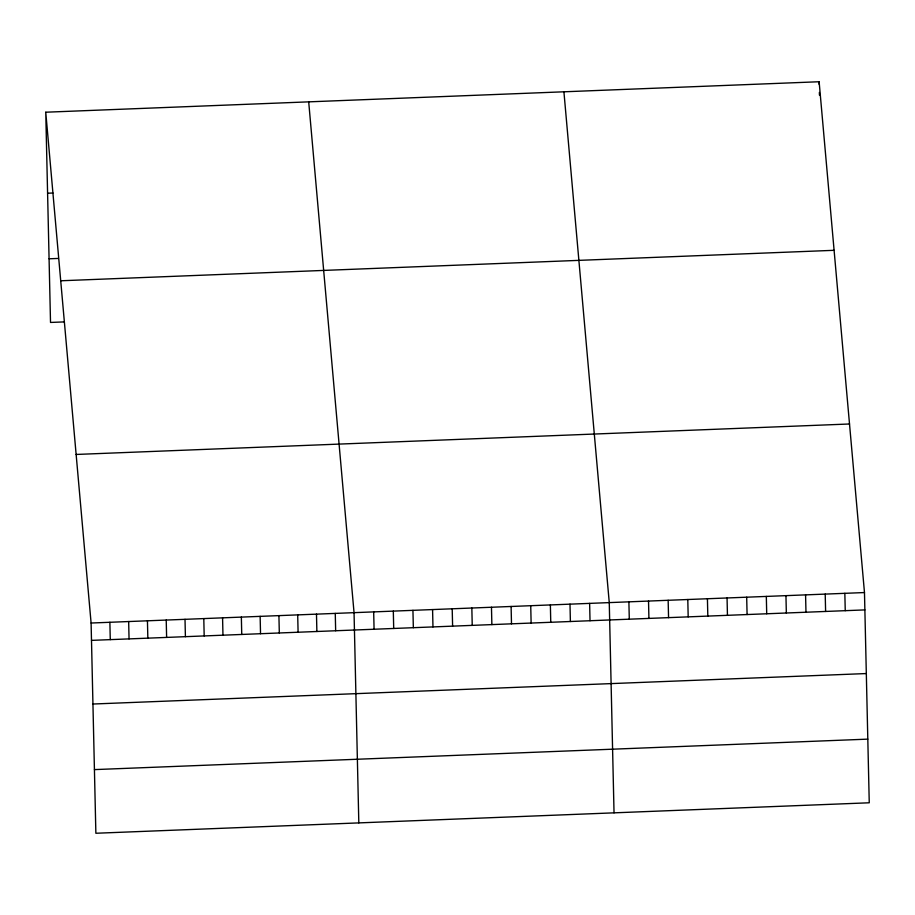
<?xml version="1.0" encoding="UTF-8"?>
<svg xmlns="http://www.w3.org/2000/svg" width="915" height="915" viewBox="0 0 915 915"><rect width="100%" height="100%" fill="white"/><g stroke="black" fill="none" stroke-linecap="round" stroke-linejoin="round"><path stroke-width="1.37" d="M45.75 112.213L819.131 81.744L864.481 592.554L869.25 802.787L95.869 833.256L91.1 623.024L45.75 112.213L50.519 322.446L63.936 321.92M47.591 193.225L52.956 193.008M49.078 258.796L58.468 258.43M60.71 280.779L834.103 250.31M76.128 454.458L849.52 423.988M91.1 623.024L864.481 592.554M91.489 640.374L864.869 609.905M92.93 704.024L866.322 673.554M94.428 769.606L867.809 739.137M563.915 91.797L609.264 602.608L614.034 812.84M308.698 101.851L354.048 612.661L358.817 822.894M844.842 593.32L845.243 610.682M819.131 81.744L819.188 84.42M819.371 92.426L819.44 95.103M825.216 594.098L825.605 611.46M805.577 594.876L805.978 612.226M785.951 595.642L786.34 613.004M766.324 596.42L766.713 613.782M746.686 597.198L747.086 614.548M727.059 597.964L727.448 615.326M707.421 598.742L707.821 616.092M687.794 599.508L688.183 616.87M668.156 600.286L668.556 617.648M648.529 601.063L648.918 618.414M628.891 601.83L629.291 619.192M589.626 603.385L590.026 620.736M569.999 604.152L570.388 621.514M550.373 604.929L550.761 622.28M530.734 605.696L531.123 623.058M511.108 606.473L511.496 623.836M491.469 607.251L491.87 624.602M471.843 608.018L472.232 625.38M452.204 608.795L452.605 626.146M432.578 609.573L432.967 626.924M412.94 610.339L413.34 627.701M393.313 611.117L393.702 628.468M373.675 611.883L374.075 629.245M335.267 613.405L335.656 630.755M316.487 614.137L316.876 631.499M297.695 614.88L298.096 632.242M278.915 615.623L279.315 632.974M260.135 616.355L260.535 633.718M241.354 617.099L241.743 634.461M222.574 617.842L222.963 635.193M203.793 618.586L204.182 635.936M185.013 619.318L185.402 636.68M166.221 620.061L166.622 637.412M147.441 620.805L147.841 638.155M128.66 621.537L129.049 638.899M109.88 622.28L110.269 639.642"/></g></svg>
